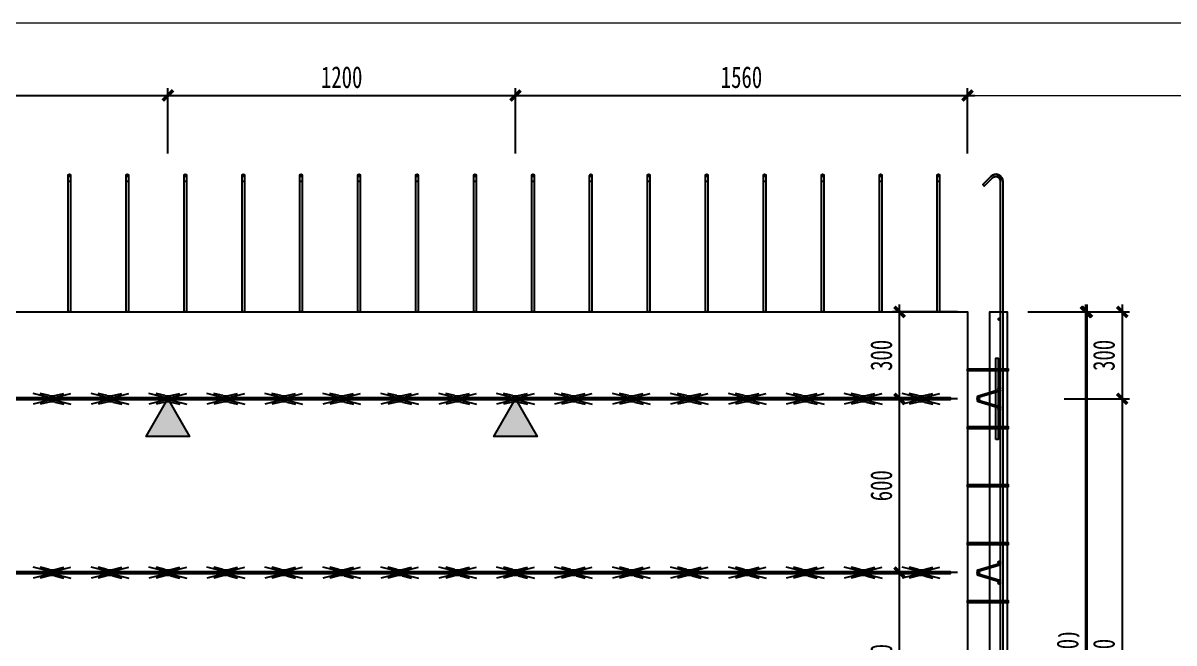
# Model space of a CAD drawing. Extents: x -524 to 129100, y -10500 to 1.
# Drawn here: x 95933 to 99906, y -2140 to 0 of the extents above; entities that cross this region are included whole.
import ezdxf

# ---------------------------------------------------------------- set-up
doc = ezdxf.new("R2010")
doc.units = 0
doc.header["$LTSCALE"] = 250
doc.linetypes.add('BeePC_CENTER', pattern=[2, 1.25, -0.25, 0.25, -0.25])
doc.layers.get('0').update_dxf_attribs({"linetype": 'CONTINUOUS'})
doc.layers.get('Defpoints').update_dxf_attribs({"linetype": 'CONTINUOUS'})
for name, color, linetype in [('BeePC-CCBZ', 110, 'CONTINUOUS'), ('BeePC-GJ-LEVEL', 141, 'CONTINUOUS'), ('BeePC-GJ-Truss', 185, 'CONTINUOUS'), ('BeePC-TONG-ZT', 50, 'CONTINUOUS')]:
    doc.layers.add(name, color=color, linetype=linetype)
doc.layers.add('G-ANNO-TTLB', color=7, linetype='CONTINUOUS', lineweight=9)
doc.layers.add('G-ANNO-TTLB-THIN', color=7, linetype='CONTINUOUS', lineweight=9)
doc.styles.add('BeePC_Dim', font='simfang.ttf', dxfattribs={"width": 0.7})
doc.dimstyles.new('BeePC_DIM_25_25', dxfattribs={"dimtxt": 75, "dimasz": 25, "dimexe": 25, "dimexo": 0, "dimgap": 25, "dimtad": 1, "dimdec": 0, "dimzin": 0, "dimdsep": 46, "dimtxsty": 'BeePC_Dim', "dimblk": 'ARCHTICK', "dimcen": 0, "dimdle": 25, "dimclrt": 7, "dimadec": 0, "dimazin": 0, "dimtfac": 1, "dimtdec": 0, "dimtix": 1, "dimtmove": 2, "dimatfit": 3, "dimfxl": 250, "dimfxlon": 1, "dimtfill": 1, "dimtolj": 1, "dimtzin": 0, "dimarcsym": 0})

# ---------------------------------------------------------------- blocks, each defined once
blk = doc.blocks.new('A2-嗡嗡 - A2_嗡嗡-493291-DB1详图')
at = {"layer": 'G-ANNO-TTLB'}
blk.add_line((27.5, -113), (586.5, -113), dxfattribs=at)
at = {"layer": 'G-ANNO-TTLB-THIN'}
blk.add_line((596.5, -103), (2.5, -103), dxfattribs=at)
blk = doc.blocks.new('BeePC_HangPoint')
at = {"ltscale": 25}
h = blk.add_hatch(color=256, dxfattribs=at)
h.dxf.hatch_style = 1
h.paths.add_polyline_path([(0, 0), (-75, -129.9), (75, -129.9)])
blk.add_lwpolyline([(0, 0), (75, -129.9), (-75, -129.9)], close=True, dxfattribs=at)
blk = doc.blocks.new('_ArchTick')
at = {"color": 0, "linetype": 'ByBlock', "const_width": 0.5}
blk.add_lwpolyline([(-0.71, -0.71), (0.71, 0.71)], dxfattribs=at)
blk = doc.blocks.new('*D185')
at = {"layer": 'BeePC-CCBZ', "color": 0, "lineweight": -2, "transparency": 16777216}
for p, q in [((95232.6, -450.1), (95232.6, -225.1)), ((96432.6, -450.1), (96432.6, -225.1)), ((95207.6, -250.1), (96457.6, -250.1))]:
    blk.add_line(p, q, dxfattribs=at)
at = {"layer": 'Defpoints', "color": 0, "transparency": 16777216}
for p in [(96432.6, -250.1), (95232.6, -3097.1), (96432.6, -3097.1)]:
    blk.add_point(p, dxfattribs=at)
at = {"layer": 'BeePC-CCBZ', "color": 0, "lineweight": -2, "transparency": 16777216, "xscale": 25, "yscale": 25, "zscale": 25, "rotation": 180}
blk.add_blockref('_ArchTick', (95232.6, -250.1), dxfattribs=at)
at = {"layer": 'BeePC-CCBZ', "color": 0, "lineweight": -2, "transparency": 16777216, "xscale": 25, "yscale": 25, "zscale": 25}
blk.add_blockref('_ArchTick', (96432.6, -250.1), dxfattribs=at)
at = {"layer": 'BeePC-CCBZ', "color": 7, "linetype": 'BeePC_CENTER', "transparency": 16777216, "insert": (95832.6, -187.2), "char_height": 75, "attachment_point": 5, "style": 'BeePC_Dim', "bg_fill": 3, "box_fill_scale": 1.1, "bg_fill_color": 256, "bg_fill_true_color": 13158600, "bg_fill_transparency": 0}
blk.add_mtext('\\A1;1200', dxfattribs=at)
blk = doc.blocks.new('*D186')
at = {"layer": 'BeePC-CCBZ', "color": 0, "lineweight": -2, "transparency": 16777216}
for p, q in [((96432.6, -450.1), (96432.6, -225.1)), ((97632.6, -450.1), (97632.6, -225.1)), ((96407.6, -250.1), (97657.6, -250.1))]:
    blk.add_line(p, q, dxfattribs=at)
at = {"layer": 'Defpoints', "color": 0, "transparency": 16777216}
for p in [(97632.6, -250.1), (96432.6, -3097.1), (97632.6, -3097.1)]:
    blk.add_point(p, dxfattribs=at)
at = {"layer": 'BeePC-CCBZ', "color": 0, "lineweight": -2, "transparency": 16777216, "xscale": 25, "yscale": 25, "zscale": 25, "rotation": 180}
blk.add_blockref('_ArchTick', (96432.6, -250.1), dxfattribs=at)
at = {"layer": 'BeePC-CCBZ', "color": 0, "lineweight": -2, "transparency": 16777216, "xscale": 25, "yscale": 25, "zscale": 25}
blk.add_blockref('_ArchTick', (97632.6, -250.1), dxfattribs=at)
at = {"layer": 'BeePC-CCBZ', "color": 7, "linetype": 'BeePC_CENTER', "transparency": 16777216, "insert": (97032.6, -187.2), "char_height": 75, "attachment_point": 5, "style": 'BeePC_Dim', "bg_fill": 3, "box_fill_scale": 1.1, "bg_fill_color": 256, "bg_fill_true_color": 13158600, "bg_fill_transparency": 0}
blk.add_mtext('\\A1;1200', dxfattribs=at)
blk = doc.blocks.new('*D187')
at = {"layer": 'BeePC-CCBZ', "color": 0, "lineweight": -2, "transparency": 16777216}
for p, q in [((97632.6, -450.1), (97632.6, -225.1)), ((99192.8, -450.1), (99192.8, -225.1)), ((97607.6, -250.1), (99217.8, -250.1))]:
    blk.add_line(p, q, dxfattribs=at)
at = {"layer": 'Defpoints', "color": 0, "transparency": 16777216}
for p in [(99192.8, -250.1), (99192.8, -2197.1), (97632.6, -3097.1)]:
    blk.add_point(p, dxfattribs=at)
at = {"layer": 'BeePC-CCBZ', "color": 0, "lineweight": -2, "transparency": 16777216, "xscale": 25, "yscale": 25, "zscale": 25, "rotation": 180}
blk.add_blockref('_ArchTick', (97632.6, -250.1), dxfattribs=at)
at = {"layer": 'BeePC-CCBZ', "color": 0, "lineweight": -2, "transparency": 16777216, "xscale": 25, "yscale": 25, "zscale": 25}
blk.add_blockref('_ArchTick', (99192.8, -250.1), dxfattribs=at)
at = {"layer": 'BeePC-CCBZ', "color": 7, "linetype": 'BeePC_CENTER', "transparency": 16777216, "insert": (98412.7, -187.2), "char_height": 75, "attachment_point": 5, "style": 'BeePC_Dim', "bg_fill": 3, "box_fill_scale": 1.1, "bg_fill_color": 256, "bg_fill_true_color": 13158600, "bg_fill_transparency": 0}
blk.add_mtext('\\A1;1560', dxfattribs=at)
blk = doc.blocks.new('*D195')
at = {"layer": 'BeePC-CCBZ', "color": 0, "lineweight": -2, "transparency": 16777216}
for p, q in [((99604.8, -972.1), (99604.8, -3372.1)), ((99404.8, -997.1), (99629.8, -997.1)), ((99404.8, -3347.1), (99629.8, -3347.1))]:
    blk.add_line(p, q, dxfattribs=at)
at = {"layer": 'Defpoints', "color": 0, "transparency": 16777216}
for p in [(95382.6, -997.1), (99382.3, -3347.1), (99604.8, -3347.1)]:
    blk.add_point(p, dxfattribs=at)
at = {"layer": 'BeePC-CCBZ', "color": 0, "lineweight": -2, "transparency": 16777216, "xscale": 25, "yscale": 25, "zscale": 25}
for p, rotation in [((99604.8, -997.1), 90), ((99604.8, -3347.1), 270)]:
    blk.add_blockref('_ArchTick', p, dxfattribs=dict(at, rotation=rotation))
at = {"layer": 'BeePC-CCBZ', "color": 7, "linetype": 'BeePC_CENTER', "transparency": 16777216, "insert": (99541.9, -2172.1), "char_height": 75, "attachment_point": 5, "rotation": 90, "style": 'BeePC_Dim', "bg_fill": 3, "box_fill_scale": 1.1, "bg_fill_color": 256, "bg_fill_true_color": 13158600, "bg_fill_transparency": 0}
blk.add_mtext('\\A1;2350', dxfattribs=at)
blk = doc.blocks.new('*D197')
at = {"layer": 'BeePC-CCBZ', "color": 0, "lineweight": -2, "transparency": 16777216}
for p, q in [((99726.8, -972.1), (99726.8, -1322.1)), ((99526.8, -997.1), (99751.8, -997.1)), ((99526.8, -1297.1), (99751.8, -1297.1))]:
    blk.add_line(p, q, dxfattribs=at)
at = {"layer": 'Defpoints', "color": 0, "transparency": 16777216}
for p in [(95382.6, -997.1), (93032.6, -1297.1), (99726.8, -1297.1)]:
    blk.add_point(p, dxfattribs=at)
at = {"layer": 'BeePC-CCBZ', "color": 0, "lineweight": -2, "transparency": 16777216, "xscale": 25, "yscale": 25, "zscale": 25}
for p, rotation in [((99726.8, -997.1), 90), ((99726.8, -1297.1), 270)]:
    blk.add_blockref('_ArchTick', p, dxfattribs=dict(at, rotation=rotation))
at = {"layer": 'BeePC-CCBZ', "color": 7, "linetype": 'BeePC_CENTER', "transparency": 16777216, "insert": (99663.9, -1147.1), "char_height": 75, "attachment_point": 5, "rotation": 90, "style": 'BeePC_Dim', "bg_fill": 3, "box_fill_scale": 1.1, "bg_fill_color": 256, "bg_fill_true_color": 13158600, "bg_fill_transparency": 0}
blk.add_mtext('\\A1;300', dxfattribs=at)
blk = doc.blocks.new('*D198')
at = {"layer": 'BeePC-CCBZ', "color": 0, "lineweight": -2, "transparency": 16777216}
for p, q in [((99526.8, -1297.1), (99751.8, -1297.1)), ((99726.8, -1272.1), (99726.8, -3122.1)), ((99526.8, -3097.1), (99751.8, -3097.1))]:
    blk.add_line(p, q, dxfattribs=at)
at = {"layer": 'Defpoints', "color": 0, "transparency": 16777216}
for p in [(93032.6, -1297.1), (93032.6, -3097.1), (99726.8, -3097.1)]:
    blk.add_point(p, dxfattribs=at)
at = {"layer": 'BeePC-CCBZ', "color": 0, "lineweight": -2, "transparency": 16777216, "xscale": 25, "yscale": 25, "zscale": 25}
for p, rotation in [((99726.8, -1297.1), 90), ((99726.8, -3097.1), 270)]:
    blk.add_blockref('_ArchTick', p, dxfattribs=dict(at, rotation=rotation))
at = {"layer": 'BeePC-CCBZ', "color": 7, "linetype": 'BeePC_CENTER', "transparency": 16777216, "insert": (99663.9, -2197.1), "char_height": 75, "attachment_point": 5, "rotation": 90, "style": 'BeePC_Dim', "bg_fill": 3, "box_fill_scale": 1.1, "bg_fill_color": 256, "bg_fill_true_color": 13158600, "bg_fill_transparency": 0}
blk.add_mtext('\\A1;1800', dxfattribs=at)
blk = doc.blocks.new('*D206')
at = {"layer": 'BeePC-CCBZ', "color": 0, "lineweight": -2, "transparency": 16777216}
for p, q in [((99158.4, -1897.1), (98933.4, -1897.1)), ((98958.4, -2522.1), (98958.4, -1872.1)), ((99158.4, -2497.1), (98933.4, -2497.1))]:
    blk.add_line(p, q, dxfattribs=at)
at = {"layer": 'Defpoints', "color": 0, "transparency": 16777216}
for p in [(98958.4, -1897.1), (99230.4, -1897.1), (99230.4, -2497.1)]:
    blk.add_point(p, dxfattribs=at)
at = {"layer": 'BeePC-CCBZ', "color": 0, "lineweight": -2, "transparency": 16777216, "xscale": 25, "yscale": 25, "zscale": 25}
for p, rotation in [((98958.4, -1897.1), 90), ((98958.4, -2497.1), 270)]:
    blk.add_blockref('_ArchTick', p, dxfattribs=dict(at, rotation=rotation))
at = {"layer": 'BeePC-CCBZ', "color": 7, "linetype": 'BeePC_CENTER', "transparency": 16777216, "insert": (98895.5, -2197.1), "char_height": 75, "attachment_point": 5, "rotation": 90, "style": 'BeePC_Dim', "bg_fill": 3, "box_fill_scale": 1.1, "bg_fill_color": 256, "bg_fill_true_color": 13158600, "bg_fill_transparency": 0}
blk.add_mtext('\\A1;600', dxfattribs=at)
blk = doc.blocks.new('*D207')
at = {"layer": 'BeePC-CCBZ', "color": 0, "lineweight": -2, "transparency": 16777216}
for p, q in [((99158.4, -1297.1), (98933.4, -1297.1)), ((98958.4, -1922.1), (98958.4, -1272.1)), ((99158.4, -1897.1), (98933.4, -1897.1))]:
    blk.add_line(p, q, dxfattribs=at)
at = {"layer": 'Defpoints', "color": 0, "transparency": 16777216}
for p in [(98958.4, -1297.1), (99230.4, -1297.1), (99230.4, -1897.1)]:
    blk.add_point(p, dxfattribs=at)
at = {"layer": 'BeePC-CCBZ', "color": 0, "lineweight": -2, "transparency": 16777216, "xscale": 25, "yscale": 25, "zscale": 25}
for p, rotation in [((98958.4, -1297.1), 90), ((98958.4, -1897.1), 270)]:
    blk.add_blockref('_ArchTick', p, dxfattribs=dict(at, rotation=rotation))
at = {"layer": 'BeePC-CCBZ', "color": 7, "linetype": 'BeePC_CENTER', "transparency": 16777216, "insert": (98895.5, -1597.1), "char_height": 75, "attachment_point": 5, "rotation": 90, "style": 'BeePC_Dim', "bg_fill": 3, "box_fill_scale": 1.1, "bg_fill_color": 256, "bg_fill_true_color": 13158600, "bg_fill_transparency": 0}
blk.add_mtext('\\A1;600', dxfattribs=at)
blk = doc.blocks.new('*D208')
at = {"layer": 'BeePC-CCBZ', "color": 0, "lineweight": -2, "transparency": 16777216}
for p, q in [((98958.4, -1322.1), (98958.4, -972.1)), ((99158.4, -997.1), (98933.4, -997.1)), ((99158.4, -1297.1), (98933.4, -1297.1))]:
    blk.add_line(p, q, dxfattribs=at)
at = {"layer": 'Defpoints', "color": 0, "transparency": 16777216}
for p in [(98958.4, -997.1), (99299.4, -997.1), (99230.4, -1297.1)]:
    blk.add_point(p, dxfattribs=at)
at = {"layer": 'BeePC-CCBZ', "color": 0, "lineweight": -2, "transparency": 16777216, "xscale": 25, "yscale": 25, "zscale": 25}
for p, rotation in [((98958.4, -997.1), 90), ((98958.4, -1297.1), 270)]:
    blk.add_blockref('_ArchTick', p, dxfattribs=dict(at, rotation=rotation))
at = {"layer": 'BeePC-CCBZ', "color": 7, "linetype": 'BeePC_CENTER', "transparency": 16777216, "insert": (98895.5, -1147.1), "char_height": 75, "attachment_point": 5, "rotation": 90, "style": 'BeePC_Dim', "bg_fill": 3, "box_fill_scale": 1.1, "bg_fill_color": 256, "bg_fill_true_color": 13158600, "bg_fill_transparency": 0}
blk.add_mtext('\\A1;300', dxfattribs=at)
blk = doc.blocks.new('*D210')
at = {"layer": 'BeePC-CCBZ', "color": 0, "lineweight": -2, "transparency": 16777216}
for p, q in [((99601.4, -3422.1), (99601.4, -972.1)), ((99401.4, -997.1), (99626.4, -997.1)), ((99401.4, -3397.1), (99626.4, -3397.1))]:
    blk.add_line(p, q, dxfattribs=at)
at = {"layer": 'Defpoints', "color": 0, "transparency": 16777216}
for p in [(99299.4, -997.1), (99601.4, -997.1), (99299.4, -3397.1)]:
    blk.add_point(p, dxfattribs=at)
at = {"layer": 'BeePC-CCBZ', "color": 0, "lineweight": -2, "transparency": 16777216, "xscale": 25, "yscale": 25, "zscale": 25}
for p, rotation in [((99601.4, -997.1), 90), ((99601.4, -3397.1), 270)]:
    blk.add_blockref('_ArchTick', p, dxfattribs=dict(at, rotation=rotation))
at = {"layer": 'BeePC-CCBZ', "color": 7, "linetype": 'BeePC_CENTER', "transparency": 16777216, "insert": (99538.5, -2197.1), "char_height": 75, "attachment_point": 5, "rotation": 90, "style": 'BeePC_Dim', "bg_fill": 3, "box_fill_scale": 1.1, "bg_fill_color": 256, "bg_fill_true_color": 13158600, "bg_fill_transparency": 0}
blk.add_mtext('\\A1;2400', dxfattribs=at)

msp = doc.modelspace()

# ---------------------------------------------------------------- block references
at = {"xscale": 25, "yscale": 25, "zscale": 25}
msp.add_blockref('A2-嗡嗡 - A2_嗡嗡-493291-DB1详图', (91337.5, 2575), dxfattribs=at)

# ---------------------------------------------------------------- next in the draw order: linework, layer by layer
msp.add_lwpolyline([(99290.4, -1437.1), (99290.4, -1157.1), (99298.4, -1157.1), (99298.4, -1437.1), (99290.4, -1437.1)])
at = {"layer": 'BeePC-GJ-LEVEL'}
for points in [[(96088.6, -546.1), (96088.6, -526.1)], [(96096.6, -532), (96096.6, -997.1), (96088.6, -997.1), (96088.6, -532)], [(96088.6, -546.1), (96096.6, -546.1)], [(96096.6, -526.1), (96096.6, -546.1)], [(96288.6, -546.1), (96288.6, -526.1)], [(96296.6, -532), (96296.6, -997.1), (96288.6, -997.1), (96288.6, -532)], [(96288.6, -546.1), (96296.6, -546.1)], [(96296.6, -526.1), (96296.6, -546.1)], [(96488.6, -546.1), (96488.6, -526.1)], [(96496.6, -532), (96496.6, -997.1), (96488.6, -997.1), (96488.6, -532)], [(96488.6, -546.1), (96496.6, -546.1)], [(96496.6, -526.1), (96496.6, -546.1)], [(96688.6, -546.1), (96688.6, -526.1)], [(96696.6, -532), (96696.6, -997.1), (96688.6, -997.1), (96688.6, -532)], [(96688.6, -546.1), (96696.6, -546.1)], [(96696.6, -526.1), (96696.6, -546.1)], [(96888.6, -546.1), (96888.6, -526.1)], [(96896.6, -532), (96896.6, -997.1), (96888.6, -997.1), (96888.6, -532)], [(96888.6, -546.1), (96896.6, -546.1)], [(96896.6, -526.1), (96896.6, -546.1)], [(97088.6, -546.1), (97088.6, -526.1)], [(97096.6, -532), (97096.6, -997.1), (97088.6, -997.1), (97088.6, -532)], [(97088.6, -546.1), (97096.6, -546.1)], [(97096.6, -526.1), (97096.6, -546.1)], [(97288.6, -546.1), (97288.6, -526.1)], [(97296.6, -532), (97296.6, -997.1), (97288.6, -997.1), (97288.6, -532)], [(97288.6, -546.1), (97296.6, -546.1)], [(97296.6, -526.1), (97296.6, -546.1)], [(97488.6, -546.1), (97488.6, -526.1)], [(97496.6, -532), (97496.6, -997.1), (97488.6, -997.1), (97488.6, -532)], [(97488.6, -546.1), (97496.6, -546.1)], [(97496.6, -526.1), (97496.6, -546.1)], [(97688.6, -546.1), (97688.6, -526.1)], [(97696.6, -532), (97696.6, -997.1), (97688.6, -997.1), (97688.6, -532)], [(97688.6, -546.1), (97696.6, -546.1)], [(97696.6, -526.1), (97696.6, -546.1)], [(97888.6, -546.1), (97888.6, -526.1)], [(97896.6, -532), (97896.6, -997.1), (97888.6, -997.1), (97888.6, -532)], [(97888.6, -546.1), (97896.6, -546.1)], [(97896.6, -526.1), (97896.6, -546.1)], [(98088.6, -546.1), (98088.6, -526.1)], [(98096.6, -532), (98096.6, -997.1), (98088.6, -997.1), (98088.6, -532)], [(98088.6, -546.1), (98096.6, -546.1)], [(98096.6, -526.1), (98096.6, -546.1)], [(98288.6, -546.1), (98288.6, -526.1)], [(98296.6, -532), (98296.6, -997.1), (98288.6, -997.1), (98288.6, -532)], [(98288.6, -546.1), (98296.6, -546.1)], [(98296.6, -526.1), (98296.6, -546.1)], [(98488.6, -546.1), (98488.6, -526.1)], [(98496.6, -532), (98496.6, -997.1), (98488.6, -997.1), (98488.6, -532)], [(98488.6, -546.1), (98496.6, -546.1)], [(98496.6, -526.1), (98496.6, -546.1)], [(98688.6, -546.1), (98688.6, -526.1)], [(98696.6, -532), (98696.6, -997.1), (98688.6, -997.1), (98688.6, -532)], [(98688.6, -546.1), (98696.6, -546.1)], [(98696.6, -526.1), (98696.6, -546.1)], [(98888.6, -546.1), (98888.6, -526.1)], [(98896.6, -532), (98896.6, -997.1), (98888.6, -997.1), (98888.6, -532)], [(98888.6, -546.1), (98896.6, -546.1)], [(98896.6, -526.1), (98896.6, -546.1)], [(99088.6, -546.1), (99088.6, -526.1)], [(99096.6, -532), (99096.6, -997.1), (99088.6, -997.1), (99088.6, -532)], [(99088.6, -546.1), (99096.6, -546.1)], [(99096.6, -526.1), (99096.6, -546.1)], [(99192.8, -1193.1), (99332.8, -1193.1), (99332.8, -1201.1), (99192.8, -1201.1), (99192.8, -1193.1)], [(99192.8, -1393.1), (99332.8, -1393.1), (99332.8, -1401.1), (99192.8, -1401.1), (99192.8, -1393.1)], [(99192.8, -1593.1), (99332.8, -1593.1), (99332.8, -1601.1), (99192.8, -1601.1), (99192.8, -1593.1)], [(99192.8, -1793.1), (99332.8, -1793.1), (99332.8, -1801.1), (99192.8, -1801.1), (99192.8, -1793.1)], [(99192.8, -1993.1), (99332.8, -1993.1), (99332.8, -2001.1), (99192.8, -2001.1), (99192.8, -1993.1)]]:
    msp.add_lwpolyline(points, dxfattribs=at)
for points in [[(99279.1, -534.8), (99250.8, -563.1), (99245.2, -557.5), (99273.5, -529.2, -0.668179), (99314.4, -546.1), (99314.4, -3837.1), (99306.4, -3837.1), (99306.4, -546.1, 0.668179), (99279.1, -534.8, -0.668179), (99306.4, -546.1, 0.668179), (99279.1, -534.8)], [(99314.4, -546.1, 0.668179), (99273.5, -529.2, -0.668179), (99314.4, -546.1)]]:
    msp.add_lwpolyline(points, format="xyb", dxfattribs=at)
for centre, radius in [((96092.6, -526.1), 4), ((96292.6, -526.1), 4), ((96492.6, -526.1), 4), ((96692.6, -526.1), 4), ((96892.6, -526.1), 4), ((97092.6, -526.1), 4), ((97292.6, -526.1), 4), ((97492.6, -526.1), 4), ((97692.6, -526.1), 4), ((97892.6, -526.1), 4), ((98092.6, -526.1), 4), ((98292.6, -526.1), 4), ((98492.6, -526.1), 4), ((98692.6, -526.1), 4), ((98892.6, -526.1), 4), ((99092.6, -526.1), 4), ((99302.4, -1022.1), 3), ((99302.4, -1022.1), 3), ((99302.4, -1022.1), 3), ((99302.4, -1197.1), 4), ((99302.4, -1197.1), 4), ((99302.4, -1197.1), 4), ((99302.4, -1397.1), 4), ((99302.4, -1397.1), 4), ((99302.4, -1397.1), 4), ((99302.4, -1597.1), 4), ((99302.4, -1597.1), 4), ((99302.4, -1597.1), 4), ((99302.4, -1797.1), 4), ((99302.4, -1797.1), 4), ((99302.4, -1797.1), 4), ((99302.4, -1997.1), 4), ((99302.4, -1997.1), 4), ((99302.4, -1997.1), 4)]:
    msp.add_circle(centre, radius, dxfattribs=at)
at = {"layer": 'BeePC-GJ-Truss'}
for points in [[(99229.6, -1287.3), (99302.6, -1265.3, -1), (99304.3, -1271), (99231.3, -1293, -1), (99229.6, -1287.3)], [(99302.6, -1329), (99229.6, -1307, -1), (99231.3, -1301.3), (99304.3, -1323.3, -1), (99302.6, -1329)], [(99229.6, -1887.3), (99302.6, -1865.3, -1), (99304.3, -1871), (99231.3, -1893, -1), (99229.6, -1887.3)], [(99302.6, -1929), (99229.6, -1907, -1), (99231.3, -1901.3), (99304.3, -1923.3, -1), (99302.6, -1929)]]:
    msp.add_lwpolyline(points, format="xyb", dxfattribs=at)
for points in [[(91632.6, -1293.1), (99132.6, -1293.1), (99132.6, -1301.1), (91632.6, -1301.1), (91632.6, -1293.1), (91636, -1293), (91639.2, -1292.6), (91642.8, -1292), (91697.8, -1278.4)], [(96022.4, -1292), (95967.4, -1278.4)], [(96022.4, -1302.3), (95967.4, -1315.9)], [(96022.4, -1286), (95991.7, -1278.4)], [(96022.4, -1308.3), (95991.7, -1315.9)], [(96042.8, -1292), (96097.8, -1278.4)], [(96042.8, -1286), (96073.5, -1278.4)], [(96042.8, -1302.3), (96097.8, -1315.9)], [(96042.8, -1308.3), (96073.5, -1315.9)], [(96222.4, -1292), (96167.4, -1278.4)], [(96222.4, -1302.3), (96167.4, -1315.9)], [(96222.4, -1286), (96191.7, -1278.4)], [(96222.4, -1308.3), (96191.7, -1315.9)], [(96242.8, -1292), (96297.8, -1278.4)], [(96242.8, -1286), (96273.5, -1278.4)], [(96242.8, -1302.3), (96297.8, -1315.9)], [(96242.8, -1308.3), (96273.5, -1315.9)], [(96422.4, -1292), (96367.4, -1278.4)], [(96422.4, -1302.3), (96367.4, -1315.9)], [(96422.4, -1286), (96391.7, -1278.4)], [(96422.4, -1308.3), (96391.7, -1315.9)], [(96442.8, -1292), (96497.8, -1278.4)], [(96442.8, -1286), (96473.5, -1278.4)], [(96442.8, -1302.3), (96497.8, -1315.9)], [(96442.8, -1308.3), (96473.5, -1315.9)], [(96622.4, -1292), (96567.4, -1278.4)], [(96622.4, -1302.3), (96567.4, -1315.9)], [(96622.4, -1286), (96591.7, -1278.4)], [(96622.4, -1308.3), (96591.7, -1315.9)], [(96642.8, -1292), (96697.8, -1278.4)], [(96642.8, -1286), (96673.5, -1278.4)], [(96642.8, -1302.3), (96697.8, -1315.9)], [(96642.8, -1308.3), (96673.5, -1315.9)], [(96822.4, -1292), (96767.4, -1278.4)], [(96822.4, -1302.3), (96767.4, -1315.9)], [(96822.4, -1286), (96791.7, -1278.4)], [(96822.4, -1308.3), (96791.7, -1315.9)], [(96842.8, -1292), (96897.8, -1278.4)], [(96842.8, -1286), (96873.5, -1278.4)], [(96842.8, -1302.3), (96897.8, -1315.9)], [(96842.8, -1308.3), (96873.5, -1315.9)], [(97022.4, -1292), (96967.4, -1278.4)], [(97022.4, -1302.3), (96967.4, -1315.9)], [(97022.4, -1286), (96991.7, -1278.4)], [(97022.4, -1308.3), (96991.7, -1315.9)], [(97042.8, -1292), (97097.8, -1278.4)], [(97042.8, -1286), (97073.5, -1278.4)], [(97042.8, -1302.3), (97097.8, -1315.9)], [(97042.8, -1308.3), (97073.5, -1315.9)], [(97222.4, -1292), (97167.4, -1278.4)], [(97222.4, -1302.3), (97167.4, -1315.9)], [(97222.4, -1286), (97191.7, -1278.4)], [(97222.4, -1308.3), (97191.7, -1315.9)], [(97242.8, -1292), (97297.8, -1278.4)], [(97242.8, -1286), (97273.5, -1278.4)], [(97242.8, -1302.3), (97297.8, -1315.9)], [(97242.8, -1308.3), (97273.5, -1315.9)], [(97422.4, -1292), (97367.4, -1278.4)], [(97422.4, -1302.3), (97367.4, -1315.9)], [(97422.4, -1286), (97391.7, -1278.4)], [(97422.4, -1308.3), (97391.7, -1315.9)], [(97442.8, -1292), (97497.8, -1278.4)], [(97442.8, -1286), (97473.5, -1278.4)], [(97442.8, -1302.3), (97497.8, -1315.9)], [(97442.8, -1308.3), (97473.5, -1315.9)], [(97622.4, -1292), (97567.4, -1278.4)], [(97622.4, -1302.3), (97567.4, -1315.9)], [(97622.4, -1286), (97591.7, -1278.4)], [(97622.4, -1308.3), (97591.7, -1315.9)], [(97642.8, -1292), (97697.8, -1278.4)], [(97642.8, -1286), (97673.5, -1278.4)], [(97642.8, -1302.3), (97697.8, -1315.9)], [(97642.8, -1308.3), (97673.5, -1315.9)], [(97822.4, -1292), (97767.4, -1278.4)], [(97822.4, -1302.3), (97767.4, -1315.9)], [(97822.4, -1286), (97791.7, -1278.4)], [(97822.4, -1308.3), (97791.7, -1315.9)], [(97842.8, -1292), (97897.8, -1278.4)], [(97842.8, -1286), (97873.5, -1278.4)], [(97842.8, -1302.3), (97897.8, -1315.9)], [(97842.8, -1308.3), (97873.5, -1315.9)], [(98022.4, -1292), (97967.4, -1278.4)], [(98022.4, -1302.3), (97967.4, -1315.9)], [(98022.4, -1286), (97991.7, -1278.4)], [(98022.4, -1308.3), (97991.7, -1315.9)], [(98042.8, -1292), (98097.8, -1278.4)], [(98042.8, -1286), (98073.5, -1278.4)], [(98042.8, -1302.3), (98097.8, -1315.9)], [(98042.8, -1308.3), (98073.5, -1315.9)], [(98222.4, -1292), (98167.4, -1278.4)], [(98222.4, -1302.3), (98167.4, -1315.9)], [(98222.4, -1286), (98191.7, -1278.4)], [(98222.4, -1308.3), (98191.7, -1315.9)], [(98242.8, -1292), (98297.8, -1278.4)], [(98242.8, -1286), (98273.5, -1278.4)], [(98242.8, -1302.3), (98297.8, -1315.9)], [(98242.8, -1308.3), (98273.5, -1315.9)], [(98422.4, -1292), (98367.4, -1278.4)], [(98422.4, -1302.3), (98367.4, -1315.9)], [(98422.4, -1286), (98391.7, -1278.4)], [(98422.4, -1308.3), (98391.7, -1315.9)], [(98442.8, -1292), (98497.8, -1278.4)], [(98442.8, -1286), (98473.5, -1278.4)], [(98442.8, -1302.3), (98497.8, -1315.9)], [(98442.8, -1308.3), (98473.5, -1315.9)], [(98622.4, -1292), (98567.4, -1278.4)], [(98622.4, -1302.3), (98567.4, -1315.9)], [(98622.4, -1286), (98591.7, -1278.4)], [(98622.4, -1308.3), (98591.7, -1315.9)], [(98642.8, -1292), (98697.8, -1278.4)], [(98642.8, -1286), (98673.5, -1278.4)], [(98642.8, -1302.3), (98697.8, -1315.9)], [(98642.8, -1308.3), (98673.5, -1315.9)], [(98822.4, -1292), (98767.4, -1278.4)], [(98822.4, -1302.3), (98767.4, -1315.9)], [(98822.4, -1286), (98791.7, -1278.4)], [(98822.4, -1308.3), (98791.7, -1315.9)], [(98842.8, -1292), (98897.8, -1278.4)], [(98842.8, -1286), (98873.5, -1278.4)], [(98842.8, -1302.3), (98897.8, -1315.9)], [(98842.8, -1308.3), (98873.5, -1315.9)], [(99022.4, -1292), (98967.4, -1278.4)], [(99022.4, -1302.3), (98967.4, -1315.9)], [(99022.4, -1286), (98991.7, -1278.4)], [(99022.4, -1308.3), (98991.7, -1315.9)], [(99042.8, -1292), (99097.8, -1278.4)], [(99042.8, -1286), (99073.5, -1278.4)], [(99042.8, -1302.3), (99097.8, -1315.9)], [(99042.8, -1308.3), (99073.5, -1315.9)], [(91632.6, -1893.1), (99132.6, -1893.1), (99132.6, -1901.1), (91632.6, -1901.1), (91632.6, -1893.1), (91636, -1893), (91639.2, -1892.6), (91642.8, -1892), (91697.8, -1878.4)], [(96022.4, -1892), (95967.4, -1878.4)], [(96022.4, -1902.3), (95967.4, -1915.9)], [(96022.4, -1886), (95991.7, -1878.4)], [(96042.8, -1892), (96097.8, -1878.4)], [(96042.8, -1886), (96073.5, -1878.4)], [(96042.8, -1902.3), (96097.8, -1915.9)], [(96222.4, -1892), (96167.4, -1878.4)], [(96222.4, -1902.3), (96167.4, -1915.9)], [(96222.4, -1886), (96191.7, -1878.4)], [(96242.8, -1892), (96297.8, -1878.4)], [(96242.8, -1886), (96273.5, -1878.4)], [(96242.8, -1902.3), (96297.8, -1915.9)], [(96422.4, -1892), (96367.4, -1878.4)], [(96422.4, -1902.3), (96367.4, -1915.9)], [(96422.4, -1886), (96391.7, -1878.4)], [(96442.8, -1892), (96497.8, -1878.4)], [(96442.8, -1886), (96473.5, -1878.4)], [(96442.8, -1902.3), (96497.8, -1915.9)], [(96622.4, -1892), (96567.4, -1878.4)], [(96622.4, -1902.3), (96567.4, -1915.9)], [(96622.4, -1886), (96591.7, -1878.4)], [(96642.8, -1892), (96697.8, -1878.4)], [(96642.8, -1886), (96673.5, -1878.4)], [(96642.8, -1902.3), (96697.8, -1915.9)], [(96822.4, -1892), (96767.4, -1878.4)], [(96822.4, -1902.3), (96767.4, -1915.9)], [(96822.4, -1886), (96791.7, -1878.4)], [(96842.8, -1892), (96897.8, -1878.4)], [(96842.8, -1886), (96873.5, -1878.4)], [(96842.8, -1902.3), (96897.8, -1915.9)], [(97022.4, -1892), (96967.4, -1878.4)], [(97022.4, -1902.3), (96967.4, -1915.9)], [(97022.4, -1886), (96991.7, -1878.4)], [(97042.8, -1892), (97097.8, -1878.4)], [(97042.8, -1886), (97073.5, -1878.4)], [(97042.8, -1902.3), (97097.8, -1915.9)], [(97222.4, -1892), (97167.4, -1878.4)], [(97222.4, -1902.3), (97167.4, -1915.9)], [(97222.4, -1886), (97191.7, -1878.4)], [(97242.8, -1892), (97297.8, -1878.4)], [(97242.8, -1886), (97273.5, -1878.4)], [(97242.8, -1902.3), (97297.8, -1915.9)], [(97422.4, -1892), (97367.4, -1878.4)], [(97422.4, -1902.3), (97367.4, -1915.9)], [(97422.4, -1886), (97391.7, -1878.4)], [(97442.8, -1892), (97497.8, -1878.4)], [(97442.8, -1886), (97473.5, -1878.4)], [(97442.8, -1902.3), (97497.8, -1915.9)], [(97622.4, -1892), (97567.4, -1878.4)], [(97622.4, -1902.3), (97567.4, -1915.9)], [(97622.4, -1886), (97591.7, -1878.4)], [(97642.8, -1892), (97697.8, -1878.4)], [(97642.8, -1886), (97673.5, -1878.4)], [(97642.8, -1902.3), (97697.8, -1915.9)], [(97822.4, -1892), (97767.4, -1878.4)], [(97822.4, -1902.3), (97767.4, -1915.9)], [(97822.4, -1886), (97791.7, -1878.4)], [(97842.8, -1892), (97897.8, -1878.4)], [(97842.8, -1886), (97873.5, -1878.4)], [(97842.8, -1902.3), (97897.8, -1915.9)], [(98022.4, -1892), (97967.4, -1878.4)], [(98022.4, -1902.3), (97967.4, -1915.9)], [(98022.4, -1886), (97991.7, -1878.4)], [(98042.8, -1892), (98097.8, -1878.4)], [(98042.8, -1886), (98073.5, -1878.4)], [(98042.8, -1902.3), (98097.8, -1915.9)], [(98222.4, -1892), (98167.4, -1878.4)], [(98222.4, -1902.3), (98167.4, -1915.9)], [(98222.4, -1886), (98191.7, -1878.4)], [(98242.8, -1892), (98297.8, -1878.4)], [(98242.8, -1886), (98273.5, -1878.4)], [(98242.8, -1902.3), (98297.8, -1915.9)], [(98422.4, -1892), (98367.4, -1878.4)], [(98422.4, -1902.3), (98367.4, -1915.9)], [(98422.4, -1886), (98391.7, -1878.4)], [(98442.8, -1892), (98497.8, -1878.4)], [(98442.8, -1886), (98473.5, -1878.4)], [(98442.8, -1902.3), (98497.8, -1915.9)], [(98622.4, -1892), (98567.4, -1878.4)], [(98622.4, -1902.3), (98567.4, -1915.9)], [(98622.4, -1886), (98591.7, -1878.4)], [(98642.8, -1892), (98697.8, -1878.4)], [(98642.8, -1886), (98673.5, -1878.4)], [(98642.8, -1902.3), (98697.8, -1915.9)], [(98822.4, -1892), (98767.4, -1878.4)], [(98822.4, -1902.3), (98767.4, -1915.9)], [(98822.4, -1886), (98791.7, -1878.4)], [(98842.8, -1892), (98897.8, -1878.4)], [(98842.8, -1886), (98873.5, -1878.4)], [(98842.8, -1902.3), (98897.8, -1915.9)], [(99022.4, -1892), (98967.4, -1878.4)], [(99022.4, -1902.3), (98967.4, -1915.9)], [(99022.4, -1886), (98991.7, -1878.4)], [(99042.8, -1892), (99097.8, -1878.4)], [(99042.8, -1886), (99073.5, -1878.4)], [(99042.8, -1902.3), (99097.8, -1915.9)], [(96022.4, -1908.3), (95991.7, -1915.9)], [(96042.8, -1908.3), (96073.5, -1915.9)], [(96222.4, -1908.3), (96191.7, -1915.9)], [(96242.8, -1908.3), (96273.5, -1915.9)], [(96422.4, -1908.3), (96391.7, -1915.9)], [(96442.8, -1908.3), (96473.5, -1915.9)], [(96622.4, -1908.3), (96591.7, -1915.9)], [(96642.8, -1908.3), (96673.5, -1915.9)], [(96822.4, -1908.3), (96791.7, -1915.9)], [(96842.8, -1908.3), (96873.5, -1915.9)], [(97022.4, -1908.3), (96991.7, -1915.9)], [(97042.8, -1908.3), (97073.5, -1915.9)], [(97222.4, -1908.3), (97191.7, -1915.9)], [(97242.8, -1908.3), (97273.5, -1915.9)], [(97422.4, -1908.3), (97391.7, -1915.9)], [(97442.8, -1908.3), (97473.5, -1915.9)], [(97622.4, -1908.3), (97591.7, -1915.9)], [(97642.8, -1908.3), (97673.5, -1915.9)], [(97822.4, -1908.3), (97791.7, -1915.9)], [(97842.8, -1908.3), (97873.5, -1915.9)], [(98022.4, -1908.3), (97991.7, -1915.9)], [(98042.8, -1908.3), (98073.5, -1915.9)], [(98222.4, -1908.3), (98191.7, -1915.9)], [(98242.8, -1908.3), (98273.5, -1915.9)], [(98422.4, -1908.3), (98391.7, -1915.9)], [(98442.8, -1908.3), (98473.5, -1915.9)], [(98622.4, -1908.3), (98591.7, -1915.9)], [(98642.8, -1908.3), (98673.5, -1915.9)], [(98822.4, -1908.3), (98791.7, -1915.9)], [(98842.8, -1908.3), (98873.5, -1915.9)], [(99022.4, -1908.3), (98991.7, -1915.9)], [(99042.8, -1908.3), (99073.5, -1915.9)]]:
    msp.add_lwpolyline(points, dxfattribs=at)
for centre, radius in [((99302.4, -1261.1), 4), ((99303.4, -1268.1), 3), ((99230.4, -1297.1), 4), ((99230.4, -1297.1), 4), ((99230.4, -1290.1), 3), ((99230.4, -1304.1), 3), ((99302.4, -1333.1), 4), ((99303.4, -1326.1), 3), ((99302.4, -1861.1), 4), ((99303.4, -1868.1), 3), ((99230.4, -1897.1), 4), ((99230.4, -1897.1), 4), ((99230.4, -1890.1), 3), ((99230.4, -1904.1), 3), ((99302.4, -1933.1), 4), ((99303.4, -1926.1), 3)]:
    msp.add_circle(centre, radius, dxfattribs=at)
for centre, major_axis, start_param, end_param in [((96031.4, -1283.7), (12, 0), 3.861169, 4.813041), ((96033.8, -1288), (18, 0), 4.026697, 4.647513), ((96033.8, -1306.3), (18, 0), 1.635672, 2.256488), ((96031.4, -1310.6), (12, 0), 1.470144, 2.422017), ((96033.8, -1283.7), (12, 0), 4.611737, 5.563609), ((96031.4, -1288), (18, 0), 4.777265, 5.398081), ((96031.4, -1306.3), (18, 0), 0.885104, 1.50592), ((96033.8, -1310.6), (12, 0), 0.719576, 1.671449), ((96231.4, -1283.7), (12, 0), 3.861169, 4.813041), ((96233.8, -1288), (18, 0), 4.026697, 4.647513), ((96233.8, -1306.3), (18, 0), 1.635672, 2.256488), ((96231.4, -1310.6), (12, 0), 1.470144, 2.422017), ((96233.8, -1283.7), (12, 0), 4.611737, 5.563609), ((96231.4, -1288), (18, 0), 4.777265, 5.398081), ((96231.4, -1306.3), (18, 0), 0.885104, 1.50592), ((96233.8, -1310.6), (12, 0), 0.719576, 1.671449), ((96431.4, -1283.7), (12, 0), 3.861169, 4.813041), ((96433.8, -1288), (18, 0), 4.026697, 4.647513), ((96433.8, -1306.3), (18, 0), 1.635672, 2.256488), ((96431.4, -1310.6), (12, 0), 1.470144, 2.422017), ((96433.8, -1283.7), (12, 0), 4.611737, 5.563609), ((96431.4, -1288), (18, 0), 4.777265, 5.398081), ((96431.4, -1306.3), (18, 0), 0.885104, 1.50592), ((96433.8, -1310.6), (12, 0), 0.719576, 1.671449), ((96631.4, -1283.7), (12, 0), 3.861169, 4.813041), ((96633.8, -1288), (18, 0), 4.026697, 4.647513), ((96633.8, -1306.3), (18, 0), 1.635672, 2.256488), ((96631.4, -1310.6), (12, 0), 1.470144, 2.422017), ((96633.8, -1283.7), (12, 0), 4.611737, 5.563609), ((96631.4, -1288), (18, 0), 4.777265, 5.398081), ((96631.4, -1306.3), (18, 0), 0.885104, 1.50592), ((96633.8, -1310.6), (12, 0), 0.719576, 1.671449), ((96831.4, -1283.7), (12, 0), 3.861169, 4.813041), ((96833.8, -1288), (18, 0), 4.026697, 4.647513), ((96833.8, -1306.3), (18, 0), 1.635672, 2.256488), ((96831.4, -1310.6), (12, 0), 1.470144, 2.422017), ((96833.8, -1283.7), (12, 0), 4.611737, 5.563609), ((96831.4, -1288), (18, 0), 4.777265, 5.398081), ((96831.4, -1306.3), (18, 0), 0.885104, 1.50592), ((96833.8, -1310.6), (12, 0), 0.719576, 1.671449), ((97031.4, -1283.7), (12, 0), 3.861169, 4.813041), ((97033.8, -1288), (18, 0), 4.026697, 4.647513), ((97033.8, -1306.3), (18, 0), 1.635672, 2.256488), ((97031.4, -1310.6), (12, 0), 1.470144, 2.422017), ((97033.8, -1283.7), (12, 0), 4.611737, 5.563609), ((97031.4, -1288), (18, 0), 4.777265, 5.398081), ((97031.4, -1306.3), (18, 0), 0.885104, 1.50592), ((97033.8, -1310.6), (12, 0), 0.719576, 1.671449), ((97231.4, -1283.7), (12, 0), 3.861169, 4.813041), ((97233.8, -1288), (18, 0), 4.026697, 4.647513), ((97233.8, -1306.3), (18, 0), 1.635672, 2.256488), ((97231.4, -1310.6), (12, 0), 1.470144, 2.422017), ((97233.8, -1283.7), (12, 0), 4.611737, 5.563609), ((97231.4, -1288), (18, 0), 4.777265, 5.398081), ((97231.4, -1306.3), (18, 0), 0.885104, 1.50592), ((97233.8, -1310.6), (12, 0), 0.719576, 1.671449), ((97431.4, -1283.7), (12, 0), 3.861169, 4.813041), ((97433.8, -1288), (18, 0), 4.026697, 4.647513), ((97433.8, -1306.3), (18, 0), 1.635672, 2.256488), ((97431.4, -1310.6), (12, 0), 1.470144, 2.422017), ((97433.8, -1283.7), (12, 0), 4.611737, 5.563609), ((97431.4, -1288), (18, 0), 4.777265, 5.398081), ((97431.4, -1306.3), (18, 0), 0.885104, 1.50592), ((97433.8, -1310.6), (12, 0), 0.719576, 1.671449), ((97631.4, -1283.7), (12, 0), 3.861169, 4.813041), ((97633.8, -1288), (18, 0), 4.026697, 4.647513), ((97633.8, -1306.3), (18, 0), 1.635672, 2.256488), ((97631.4, -1310.6), (12, 0), 1.470144, 2.422017), ((97633.8, -1283.7), (12, 0), 4.611737, 5.563609), ((97631.4, -1288), (18, 0), 4.777265, 5.398081), ((97631.4, -1306.3), (18, 0), 0.885104, 1.50592), ((97633.8, -1310.6), (12, 0), 0.719576, 1.671449), ((97831.4, -1283.7), (12, 0), 3.861169, 4.813041), ((97833.8, -1288), (18, 0), 4.026697, 4.647513), ((97833.8, -1306.3), (18, 0), 1.635672, 2.256488), ((97831.4, -1310.6), (12, 0), 1.470144, 2.422017), ((97833.8, -1283.7), (12, 0), 4.611737, 5.563609), ((97831.4, -1288), (18, 0), 4.777265, 5.398081), ((97831.4, -1306.3), (18, 0), 0.885104, 1.50592), ((97833.8, -1310.6), (12, 0), 0.719576, 1.671449), ((98031.4, -1283.7), (12, 0), 3.861169, 4.813041), ((98033.8, -1288), (18, 0), 4.026697, 4.647513), ((98033.8, -1306.3), (18, 0), 1.635672, 2.256488), ((98031.4, -1310.6), (12, 0), 1.470144, 2.422017), ((98033.8, -1283.7), (12, 0), 4.611737, 5.563609), ((98031.4, -1288), (18, 0), 4.777265, 5.398081), ((98031.4, -1306.3), (18, 0), 0.885104, 1.50592), ((98033.8, -1310.6), (12, 0), 0.719576, 1.671449), ((98231.4, -1283.7), (12, 0), 3.861169, 4.813041), ((98233.8, -1288), (18, 0), 4.026697, 4.647513), ((98233.8, -1306.3), (18, 0), 1.635672, 2.256488), ((98231.4, -1310.6), (12, 0), 1.470144, 2.422017), ((98233.8, -1283.7), (12, 0), 4.611737, 5.563609), ((98231.4, -1288), (18, 0), 4.777265, 5.398081), ((98231.4, -1306.3), (18, 0), 0.885104, 1.50592), ((98233.8, -1310.6), (12, 0), 0.719576, 1.671449), ((98431.4, -1283.7), (12, 0), 3.861169, 4.813041), ((98433.8, -1288), (18, 0), 4.026697, 4.647513), ((98433.8, -1306.3), (18, 0), 1.635672, 2.256488), ((98431.4, -1310.6), (12, 0), 1.470144, 2.422017), ((98433.8, -1283.7), (12, 0), 4.611737, 5.563609), ((98431.4, -1288), (18, 0), 4.777265, 5.398081), ((98431.4, -1306.3), (18, 0), 0.885104, 1.50592), ((98433.8, -1310.6), (12, 0), 0.719576, 1.671449), ((98631.4, -1283.7), (12, 0), 3.861169, 4.813041), ((98633.8, -1288), (18, 0), 4.026697, 4.647513), ((98633.8, -1306.3), (18, 0), 1.635672, 2.256488), ((98631.4, -1310.6), (12, 0), 1.470144, 2.422017), ((98633.8, -1283.7), (12, 0), 4.611737, 5.563609), ((98631.4, -1288), (18, 0), 4.777265, 5.398081), ((98631.4, -1306.3), (18, 0), 0.885104, 1.50592), ((98633.8, -1310.6), (12, 0), 0.719576, 1.671449), ((98831.4, -1283.7), (12, 0), 3.861169, 4.813041), ((98833.8, -1288), (18, 0), 4.026697, 4.647513), ((98833.8, -1306.3), (18, 0), 1.635672, 2.256488), ((98831.4, -1310.6), (12, 0), 1.470144, 2.422017), ((98833.8, -1283.7), (12, 0), 4.611737, 5.563609), ((98831.4, -1288), (18, 0), 4.777265, 5.398081), ((98831.4, -1306.3), (18, 0), 0.885104, 1.50592), ((98833.8, -1310.6), (12, 0), 0.719576, 1.671449), ((99031.4, -1283.7), (12, 0), 3.861169, 4.813041), ((99033.8, -1288), (18, 0), 4.026697, 4.647513), ((99033.8, -1306.3), (18, 0), 1.635672, 2.256488), ((99031.4, -1310.6), (12, 0), 1.470144, 2.422017), ((99033.8, -1283.7), (12, 0), 4.611737, 5.563609), ((99031.4, -1288), (18, 0), 4.777265, 5.398081), ((99031.4, -1306.3), (18, 0), 0.885104, 1.50592), ((99033.8, -1310.6), (12, 0), 0.719576, 1.671449), ((96031.4, -1883.7), (12, 0), 3.861169, 4.813041), ((96033.8, -1888), (18, 0), 4.026697, 4.647513), ((96033.8, -1906.3), (18, 0), 1.635672, 2.256488), ((96031.4, -1910.6), (12, 0), 1.470144, 2.422017), ((96033.8, -1883.7), (12, 0), 4.611737, 5.563609), ((96031.4, -1888), (18, 0), 4.777265, 5.398081), ((96031.4, -1906.3), (18, 0), 0.885104, 1.50592), ((96033.8, -1910.6), (12, 0), 0.719576, 1.671449), ((96231.4, -1883.7), (12, 0), 3.861169, 4.813041), ((96233.8, -1888), (18, 0), 4.026697, 4.647513), ((96233.8, -1906.3), (18, 0), 1.635672, 2.256488), ((96231.4, -1910.6), (12, 0), 1.470144, 2.422017), ((96233.8, -1883.7), (12, 0), 4.611737, 5.563609), ((96231.4, -1888), (18, 0), 4.777265, 5.398081), ((96231.4, -1906.3), (18, 0), 0.885104, 1.50592), ((96233.8, -1910.6), (12, 0), 0.719576, 1.671449), ((96431.4, -1883.7), (12, 0), 3.861169, 4.813041), ((96433.8, -1888), (18, 0), 4.026697, 4.647513), ((96433.8, -1906.3), (18, 0), 1.635672, 2.256488), ((96431.4, -1910.6), (12, 0), 1.470144, 2.422017), ((96433.8, -1883.7), (12, 0), 4.611737, 5.563609), ((96431.4, -1888), (18, 0), 4.777265, 5.398081), ((96431.4, -1906.3), (18, 0), 0.885104, 1.50592), ((96433.8, -1910.6), (12, 0), 0.719576, 1.671449), ((96631.4, -1883.7), (12, 0), 3.861169, 4.813041), ((96633.8, -1888), (18, 0), 4.026697, 4.647513), ((96633.8, -1906.3), (18, 0), 1.635672, 2.256488), ((96631.4, -1910.6), (12, 0), 1.470144, 2.422017), ((96633.8, -1883.7), (12, 0), 4.611737, 5.563609), ((96631.4, -1888), (18, 0), 4.777265, 5.398081), ((96631.4, -1906.3), (18, 0), 0.885104, 1.50592), ((96633.8, -1910.6), (12, 0), 0.719576, 1.671449), ((96831.4, -1883.7), (12, 0), 3.861169, 4.813041), ((96833.8, -1888), (18, 0), 4.026697, 4.647513), ((96833.8, -1906.3), (18, 0), 1.635672, 2.256488), ((96831.4, -1910.6), (12, 0), 1.470144, 2.422017), ((96833.8, -1883.7), (12, 0), 4.611737, 5.563609), ((96831.4, -1888), (18, 0), 4.777265, 5.398081), ((96831.4, -1906.3), (18, 0), 0.885104, 1.50592), ((96833.8, -1910.6), (12, 0), 0.719576, 1.671449), ((97031.4, -1883.7), (12, 0), 3.861169, 4.813041), ((97033.8, -1888), (18, 0), 4.026697, 4.647513), ((97033.8, -1906.3), (18, 0), 1.635672, 2.256488), ((97031.4, -1910.6), (12, 0), 1.470144, 2.422017), ((97033.8, -1883.7), (12, 0), 4.611737, 5.563609), ((97031.4, -1888), (18, 0), 4.777265, 5.398081), ((97031.4, -1906.3), (18, 0), 0.885104, 1.50592), ((97033.8, -1910.6), (12, 0), 0.719576, 1.671449), ((97231.4, -1883.7), (12, 0), 3.861169, 4.813041), ((97233.8, -1888), (18, 0), 4.026697, 4.647513), ((97233.8, -1906.3), (18, 0), 1.635672, 2.256488), ((97231.4, -1910.6), (12, 0), 1.470144, 2.422017), ((97233.8, -1883.7), (12, 0), 4.611737, 5.563609), ((97231.4, -1888), (18, 0), 4.777265, 5.398081), ((97231.4, -1906.3), (18, 0), 0.885104, 1.50592), ((97233.8, -1910.6), (12, 0), 0.719576, 1.671449), ((97431.4, -1883.7), (12, 0), 3.861169, 4.813041), ((97433.8, -1888), (18, 0), 4.026697, 4.647513), ((97433.8, -1906.3), (18, 0), 1.635672, 2.256488), ((97431.4, -1910.6), (12, 0), 1.470144, 2.422017), ((97433.8, -1883.7), (12, 0), 4.611737, 5.563609), ((97431.4, -1888), (18, 0), 4.777265, 5.398081), ((97431.4, -1906.3), (18, 0), 0.885104, 1.50592), ((97433.8, -1910.6), (12, 0), 0.719576, 1.671449), ((97631.4, -1883.7), (12, 0), 3.861169, 4.813041), ((97633.8, -1888), (18, 0), 4.026697, 4.647513), ((97633.8, -1906.3), (18, 0), 1.635672, 2.256488), ((97631.4, -1910.6), (12, 0), 1.470144, 2.422017), ((97633.8, -1883.7), (12, 0), 4.611737, 5.563609), ((97631.4, -1888), (18, 0), 4.777265, 5.398081), ((97631.4, -1906.3), (18, 0), 0.885104, 1.50592), ((97633.8, -1910.6), (12, 0), 0.719576, 1.671449), ((97831.4, -1883.7), (12, 0), 3.861169, 4.813041), ((97833.8, -1888), (18, 0), 4.026697, 4.647513), ((97833.8, -1906.3), (18, 0), 1.635672, 2.256488), ((97831.4, -1910.6), (12, 0), 1.470144, 2.422017), ((97833.8, -1883.7), (12, 0), 4.611737, 5.563609), ((97831.4, -1888), (18, 0), 4.777265, 5.398081), ((97831.4, -1906.3), (18, 0), 0.885104, 1.50592), ((97833.8, -1910.6), (12, 0), 0.719576, 1.671449), ((98031.4, -1883.7), (12, 0), 3.861169, 4.813041), ((98033.8, -1888), (18, 0), 4.026697, 4.647513), ((98033.8, -1906.3), (18, 0), 1.635672, 2.256488), ((98031.4, -1910.6), (12, 0), 1.470144, 2.422017), ((98033.8, -1883.7), (12, 0), 4.611737, 5.563609), ((98031.4, -1888), (18, 0), 4.777265, 5.398081), ((98031.4, -1906.3), (18, 0), 0.885104, 1.50592), ((98033.8, -1910.6), (12, 0), 0.719576, 1.671449), ((98231.4, -1883.7), (12, 0), 3.861169, 4.813041), ((98233.8, -1888), (18, 0), 4.026697, 4.647513), ((98233.8, -1906.3), (18, 0), 1.635672, 2.256488), ((98231.4, -1910.6), (12, 0), 1.470144, 2.422017), ((98233.8, -1883.7), (12, 0), 4.611737, 5.563609), ((98231.4, -1888), (18, 0), 4.777265, 5.398081), ((98231.4, -1906.3), (18, 0), 0.885104, 1.50592), ((98233.8, -1910.6), (12, 0), 0.719576, 1.671449), ((98431.4, -1883.7), (12, 0), 3.861169, 4.813041), ((98433.8, -1888), (18, 0), 4.026697, 4.647513), ((98433.8, -1906.3), (18, 0), 1.635672, 2.256488), ((98431.4, -1910.6), (12, 0), 1.470144, 2.422017), ((98433.8, -1883.7), (12, 0), 4.611737, 5.563609), ((98431.4, -1888), (18, 0), 4.777265, 5.398081), ((98431.4, -1906.3), (18, 0), 0.885104, 1.50592), ((98433.8, -1910.6), (12, 0), 0.719576, 1.671449), ((98631.4, -1883.7), (12, 0), 3.861169, 4.813041), ((98633.8, -1888), (18, 0), 4.026697, 4.647513), ((98633.8, -1906.3), (18, 0), 1.635672, 2.256488), ((98631.4, -1910.6), (12, 0), 1.470144, 2.422017), ((98633.8, -1883.7), (12, 0), 4.611737, 5.563609), ((98631.4, -1888), (18, 0), 4.777265, 5.398081), ((98631.4, -1906.3), (18, 0), 0.885104, 1.50592), ((98633.8, -1910.6), (12, 0), 0.719576, 1.671449), ((98831.4, -1883.7), (12, 0), 3.861169, 4.813041), ((98833.8, -1888), (18, 0), 4.026697, 4.647513), ((98833.8, -1906.3), (18, 0), 1.635672, 2.256488), ((98831.4, -1910.6), (12, 0), 1.470144, 2.422017), ((98833.8, -1883.7), (12, 0), 4.611737, 5.563609), ((98831.4, -1888), (18, 0), 4.777265, 5.398081), ((98831.4, -1906.3), (18, 0), 0.885104, 1.50592), ((98833.8, -1910.6), (12, 0), 0.719576, 1.671449), ((99031.4, -1883.7), (12, 0), 3.861169, 4.813041), ((99033.8, -1888), (18, 0), 4.026697, 4.647513), ((99033.8, -1906.3), (18, 0), 1.635672, 2.256488), ((99031.4, -1910.6), (12, 0), 1.470144, 2.422017), ((99033.8, -1883.7), (12, 0), 4.611737, 5.563609), ((99031.4, -1888), (18, 0), 4.777265, 5.398081), ((99031.4, -1906.3), (18, 0), 0.885104, 1.50592), ((99033.8, -1910.6), (12, 0), 0.719576, 1.671449)]:
    msp.add_ellipse(centre, major_axis=major_axis, ratio=0.288551, start_param=start_param, end_param=end_param, dxfattribs=at)
at = {"layer": 'BeePC-TONG-ZT'}
for points in [[(91822.3, -3347.1), (91572.3, -3347.1), (91572.3, -997.1), (99192.8, -997.1), (99192.8, -3347.1), (99042.3, -3347.1), (99042.3, -3397.1), (91822.3, -3397.1), (91822.3, -3347.1)], [(99269.4, -3397.1), (99269.4, -997.1), (99329.4, -997.1), (99329.4, -3397.1), (99269.4, -3397.1)]]:
    msp.add_lwpolyline(points, dxfattribs=at)

# ---------------------------------------------------------------- next in the draw order: block references
for p in [(96432.6, -1297.1), (97632.6, -1297.1)]:
    msp.add_blockref('BeePC_HangPoint', p)

# ---------------------------------------------------------------- next in the draw order: dimensions: what is measured, and where the dimension line sits
at = {"layer": 'BeePC-CCBZ'}
dim = msp.add_linear_dim(base=(96432.6, -250.1), p1=(95232.6, -3097.1), p2=(96432.6, -3097.1), angle=0, dimstyle='BeePC_DIM_25_25', override={"dimfxl": 200}, dxfattribs=at)
dim.commit()
dim.dimension.update_dxf_attribs({"geometry": '*D185', "text_midpoint": (95832.6, -187.2)})

# ---------------------------------------------------------------- next in the draw order: dimensions: what is measured, and where the dimension line sits
dim = msp.add_linear_dim(base=(97632.6, -250.1), p1=(96432.6, -3097.1), p2=(97632.6, -3097.1), angle=0, dimstyle='BeePC_DIM_25_25', override={"dimfxl": 200}, dxfattribs=at)
dim.commit()
dim.dimension.update_dxf_attribs({"geometry": '*D186', "text_midpoint": (97032.6, -187.2)})

# ---------------------------------------------------------------- next in the draw order: dimensions: what is measured, and where the dimension line sits
dim = msp.add_linear_dim(base=(99192.8, -250.1), p1=(97632.6, -3097.1), p2=(99192.8, -2197.1), angle=0, dimstyle='BeePC_DIM_25_25', override={"dimfxl": 200}, dxfattribs=at)
dim.commit()
dim.dimension.update_dxf_attribs({"geometry": '*D187', "text_midpoint": (98412.7, -187.2)})

# ---------------------------------------------------------------- next in the draw order: dimensions: what is measured, and where the dimension line sits
dim = msp.add_linear_dim(base=(99604.8, -3347.1), p1=(95382.6, -997.1), p2=(99382.3, -3347.1), angle=90, dimstyle='BeePC_DIM_25_25', override={"dimfxl": 200}, dxfattribs=at)
dim.commit()
dim.dimension.update_dxf_attribs({"geometry": '*D195', "text_midpoint": (99541.9, -2172.1)})

# ---------------------------------------------------------------- next in the draw order: dimensions: what is measured, and where the dimension line sits
dim = msp.add_linear_dim(base=(99726.8, -1297.1), p1=(95382.6, -997.1), p2=(93032.6, -1297.1), angle=90, dimstyle='BeePC_DIM_25_25', override={"dimfxl": 200}, dxfattribs=at)
dim.commit()
dim.dimension.update_dxf_attribs({"geometry": '*D197', "text_midpoint": (99663.9, -1147.1)})

# ---------------------------------------------------------------- next in the draw order: dimensions: what is measured, and where the dimension line sits
dim = msp.add_linear_dim(base=(99726.8, -3097.1), p1=(93032.6, -1297.1), p2=(93032.6, -3097.1), angle=90, dimstyle='BeePC_DIM_25_25', override={"dimfxl": 200}, dxfattribs=at)
dim.commit()
dim.dimension.update_dxf_attribs({"geometry": '*D198', "text_midpoint": (99663.9, -2197.1)})

# ---------------------------------------------------------------- next in the draw order: dimensions: what is measured, and where the dimension line sits
dim = msp.add_linear_dim(base=(98958.4, -1897.1), p1=(99230.4, -2497.1), p2=(99230.4, -1897.1), angle=90, dimstyle='BeePC_DIM_25_25', override={"dimfxl": 200}, dxfattribs=at)
dim.commit()
dim.dimension.update_dxf_attribs({"geometry": '*D206', "text_midpoint": (98895.5, -2197.1)})

# ---------------------------------------------------------------- next in the draw order: dimensions: what is measured, and where the dimension line sits
dim = msp.add_linear_dim(base=(98958.4, -1297.1), p1=(99230.4, -1897.1), p2=(99230.4, -1297.1), angle=90, dimstyle='BeePC_DIM_25_25', override={"dimfxl": 200}, dxfattribs=at)
dim.commit()
dim.dimension.update_dxf_attribs({"geometry": '*D207', "text_midpoint": (98895.5, -1597.1)})

# ---------------------------------------------------------------- next in the draw order: dimensions: what is measured, and where the dimension line sits
dim = msp.add_linear_dim(base=(98958.4, -997.1), p1=(99230.4, -1297.1), p2=(99299.4, -997.1), angle=90, dimstyle='BeePC_DIM_25_25', override={"dimfxl": 200}, dxfattribs=at)
dim.commit()
dim.dimension.update_dxf_attribs({"geometry": '*D208', "text_midpoint": (98895.5, -1147.1)})

# ---------------------------------------------------------------- next in the draw order: dimensions: what is measured, and where the dimension line sits
dim = msp.add_linear_dim(base=(99601.4, -997.1), p1=(99299.4, -3397.1), p2=(99299.4, -997.1), angle=90, dimstyle='BeePC_DIM_25_25', override={"dimfxl": 200}, dxfattribs=at)
dim.commit()
dim.dimension.update_dxf_attribs({"geometry": '*D210', "text_midpoint": (99538.5, -2197.1)})

doc.saveas('drawing.dxf')
